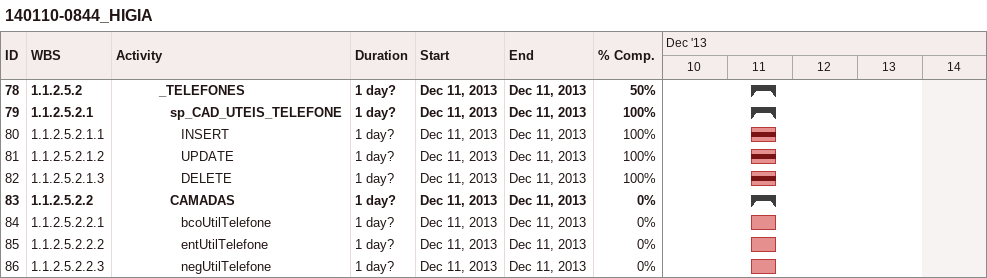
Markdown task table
140110-0844_HIGIA

| ID | WBS | Task | Duration | Start | Finish | % complete |
|---|---|---|---|---|---|---|
| 78 | 1.1.2.5.2 | **_TELEFONES** | 1d? | 2013-12-11 | 2013-12-11 | 50 |
| 79 | 1.1.2.5.2.1 | **sp_CAD_UTEIS_TELEFONE** | 1d? | 2013-12-11 | 2013-12-11 | 100 |
| 80 | 1.1.2.5.2.1.1 | INSERT | 1d? | 2013-12-11 | 2013-12-11 | 100 |
| 81 | 1.1.2.5.2.1.2 | UPDATE | 1d? | 2013-12-11 | 2013-12-11 | 100 |
| 82 | 1.1.2.5.2.1.3 | DELETE | 1d? | 2013-12-11 | 2013-12-11 | 100 |
| 83 | 1.1.2.5.2.2 | **CAMADAS** | 1d? | 2013-12-11 | 2013-12-11 | 0 |
| 84 | 1.1.2.5.2.2.1 | bcoUtilTelefone | 1d? | 2013-12-11 | 2013-12-11 | 0 |
| 85 | 1.1.2.5.2.2.2 | entUtilTelefone | 1d? | 2013-12-11 | 2013-12-11 | 0 |
| 86 | 1.1.2.5.2.2.3 | negUtilTelefone | 1d? | 2013-12-11 | 2013-12-11 | 0 |
